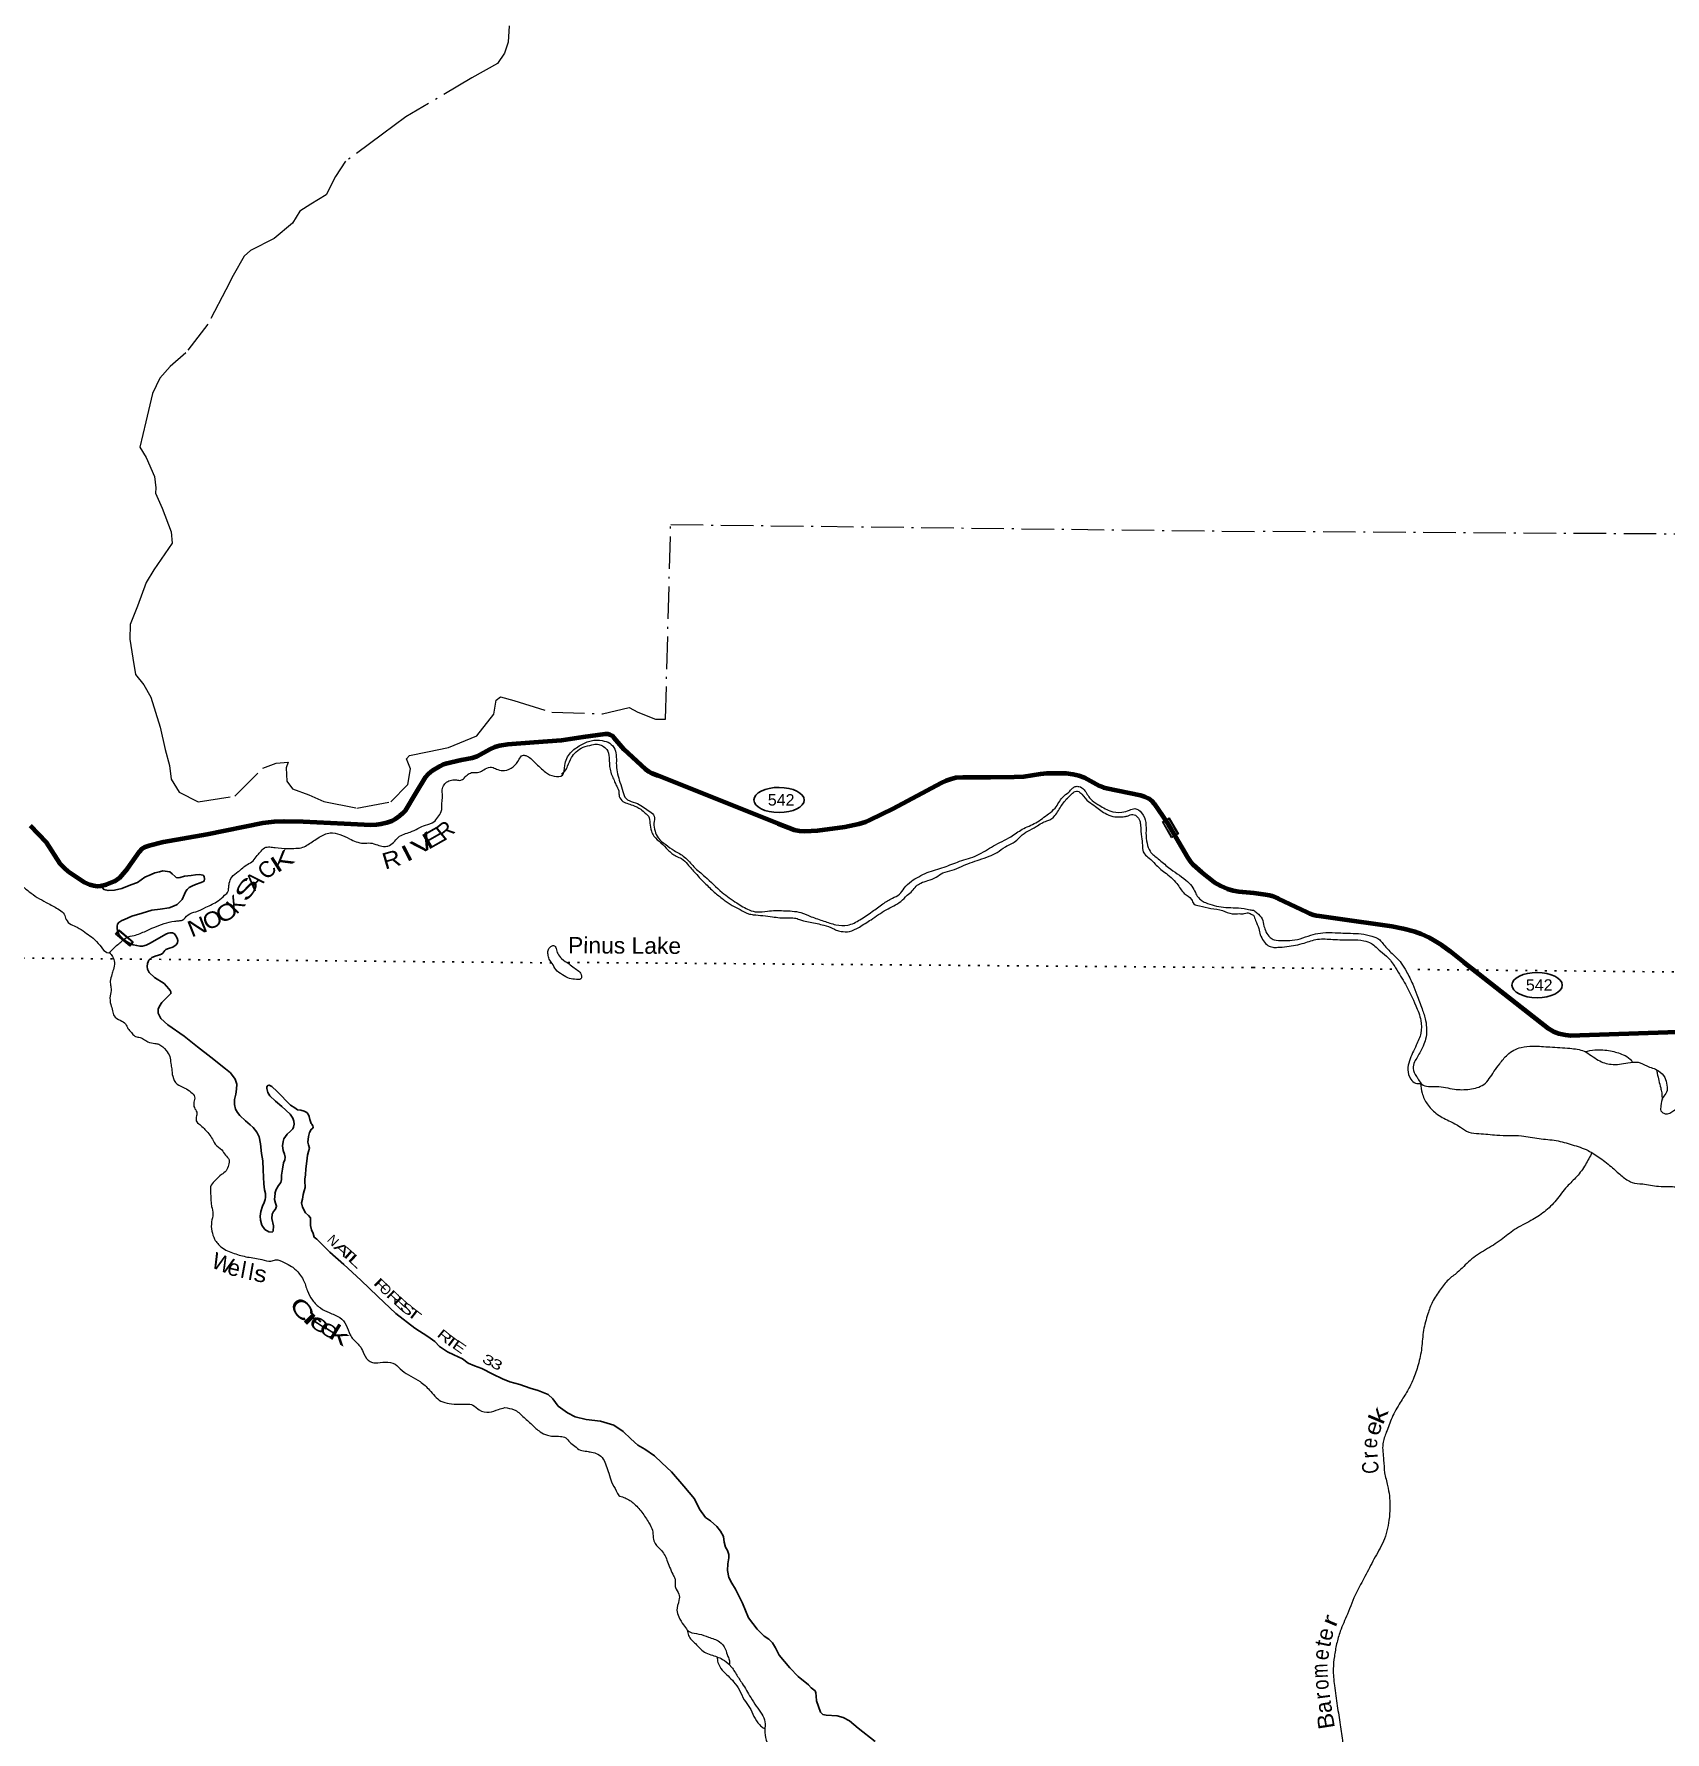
# Model space of a CAD drawing. Header units: feet. Extents: x -244583 to 4, y 367440 to 553773.
# Drawn here: x -197193 to -177145, y 507982 to 528862 of the extents above; entities that cross this region are included whole.
import ezdxf
from ezdxf.enums import TextEntityAlignment as Align

# ---------------------------------------------------------------- set-up
doc = ezdxf.new("R2010")
doc.units = ezdxf.units.FT
doc.header["$LTSCALE"] = 80
doc.linetypes.add('DOT_DASHED', pattern=[7.7, 5, -1.2, 0.3, -1.2])
doc.linetypes.add('DOTTED', pattern=[1.5, 0.3, -1.2])
for name, color, linetype, lineweight in [('17', 7, 'Continuous', 25), ('23', 7, 'Continuous', 70), ('29', 7, 'Continuous', 25), ('31', 7, 'Continuous', 13), ('39', 7, 'Continuous', 13), ('44', 7, 'DOT_DASHED', 13), ('59', 7, 'Continuous', 13), ('6', 7, 'DOTTED', 25)]:
    doc.layers.add(name, color=color, linetype=linetype, lineweight=lineweight)
doc.layers.add('30', color=7, linetype='Continuous')
doc.layers.add('41', color=7, linetype='Continuous')

msp = doc.modelspace()

# ---------------------------------------------------------------- linework, layer by layer
at = {"layer": '17'}
for centre in [(-188034.95, 519442.82), (-178717.48, 517166.35)]:
    msp.add_ellipse(centre, major_axis=(309.24, -1), ratio=0.500121, dxfattribs=at)
at = {"layer": '23'}
for points in [[(-197238.87, 519130.4), (-197042.82, 518926.03), (-196873.04, 518662.94), (-196822.64, 518606.63), (-196772.52, 518565.12), (-196674.96, 518497.04), (-196577.19, 518433.67), (-196509.78, 518404.27), (-196460.71, 518389.85), (-196411.25, 518383.51), (-196371.5, 518386.97), (-196301.02, 518404.1), (-196238.4, 518428.48), (-196196.92, 518445.78), (-196143.35, 518487.18), (-196042.27, 518598.57), (-195896.72, 518809.18), (-195865.04, 518843.58), (-195826.14, 518866.94), (-195777.45, 518882.12), (-195599.57, 518928.77), (-195063.9, 519024.19), (-194380.67, 519160.16), (-194238.48, 519177.4), (-194119.21, 519182.59), (-193882.4, 519179.13), (-193715.64, 519168.59), (-193378.08, 519152.56), (-193052.64, 519136.53), (-192984.43, 519140.22), (-192923.93, 519150.6), (-192854.79, 519167.89), (-192796.02, 519186.92), (-192747.62, 519212.86), (-192692.3, 519250.91), (-192661.19, 519276.86), (-192626.12, 519312.86), (-192498.76, 519527.51), (-192379.48, 519723.94), (-192344.87, 519766.33), (-192292.56, 519804.96), (-192205.73, 519860.6), (-192160.79, 519883.08), (-192130.84, 519892.09), (-191936.79, 519934.7), (-191807.42, 519961.08), (-191745.94, 519979.94), (-191591.13, 520068.48), (-191529.87, 520095.83), (-191471.1, 520113.12), (-191366.75, 520127.3), (-191045.35, 520151.76), (-190707.79, 520180.27), (-190440.96, 520220.89), (-190172.12, 520255.43), (-190140.99, 520255.82), (-190113.33, 520248.9), (-190083.95, 520229.88), (-190064.99, 520212.98), (-189943.72, 520069.3), (-189678.94, 519824.48), (-189635.4, 519791.43), (-189596.5, 519771.53), (-189523.3, 519743.58), (-188048.36, 519155.57)], [(-188048.36, 519155.57), (-187849.67, 519076.36), (-187782.42, 519061.54), (-187718.46, 519058.09), (-187560.62, 519066.38), (-187227.09, 519111.08), (-187052.97, 519149.75), (-186971.73, 519175.7), (-186919.84, 519200.31), (-186630.77, 519336.09), (-186042.53, 519654.21), (-185980.42, 519683.34), (-185919.92, 519704.1), (-185861.15, 519719.66), (-185773.69, 519725.2), (-185434.1, 519725.37), (-185145.05, 519725.51)], [(-185145.05, 519725.51), (-185027.13, 519732.64), (-184819.6, 519764.14), (-184743.65, 519772.42), (-184504.25, 519771.57), (-184425.6, 519762.04), (-184352.14, 519745.62), (-184279.91, 519719.87), (-184168.74, 519659.19), (-184094.58, 519615.9), (-184046.18, 519596.88), (-184009.05, 519588.42), (-183590.64, 519501.58), (-183544.05, 519487.05), (-183491.32, 519461.97), (-183447.25, 519429.97), (-183424.9, 519400.44), (-183265.23, 519165.69), (-183014.61, 518740.69), (-182980.55, 518689.72), (-182944.25, 518646.48), (-182842.81, 518554.53), (-182687.18, 518433.14), (-182605.46, 518385.31), (-182523.45, 518350.22), (-182451.62, 518328.23), (-182381.96, 518315.87), (-182200.18, 518299.96)], [(-182200.18, 518299.96), (-182053.78, 518280.75), (-182007.07, 518272.86), (-181976.13, 518263.75), (-181900.61, 518231.72), (-181545.13, 518063.09), (-181509.64, 518048.27), (-181465.96, 518032.49), (-181431.99, 518023.99), (-181398.17, 518018.65), (-181194.4, 517989.67), (-180504.4, 517891.55), (-180363.13, 517862.53), (-180219.97, 517823.68), (-180142.32, 517796.97), (-180042.83, 517753.27), (-179995.25, 517724.96), (-179892.39, 517661.01), (-179786.95, 517584.58), (-179616.22, 517449.85)], [(-179616.22, 517449.85), (-178579.12, 516631.49), (-178517.78, 516596.34), (-178448.53, 516573.1), (-178367.34, 516555.06), (-178301.29, 516548.9), (-178192.63, 516550.21), (-176390.07, 516612.93)]]:
    msp.add_lwpolyline(points, dxfattribs=at)
at = {"layer": '29'}
for points in [[(-196368, 518387.82), (-196334.57, 518343.14), (-196282.46, 518329.37), (-196203.53, 518332.98), (-196111.85, 518356.43), (-196001.43, 518397.53), (-195921.68, 518427.43), (-195830.68, 518493.42), (-195752.81, 518527.44), (-195708.9, 518545), (-195650.72, 518560.69), (-195606.88, 518571.16), (-195523.47, 518558.74), (-195493.89, 518535.55), (-195455.63, 518501.56), (-195443.9, 518489.05), (-195421.14, 518484.83), (-195396.3, 518489.98), (-195342.66, 518505.76), (-195260.08, 518516.1), (-195209.25, 518524.07), (-195160.71, 518527.17), (-195114.47, 518519.65), (-195098.89, 518500.95), (-195097.7, 518474.59), (-195102.63, 518446.4), (-195137.59, 518427.24), (-195209.08, 518403.16), (-195252.18, 518382.23), (-195287.07, 518365.1), (-195310.05, 518341.52), (-195324.82, 518321.74), (-195344.2, 518283.88), (-195372.48, 518219.97), (-195399.69, 518190.45), (-195433.01, 518159.1), (-195476.17, 518136.15), (-195529.3, 518117.56), (-195640.97, 518100.81), (-195742.36, 518089.8), (-195864.83, 518051.11), (-195989.26, 518014.5), (-196079.43, 517974.8), (-196112.24, 517959.63), (-196151.62, 517937.06), (-196165.85, 517915.72), (-196171, 517890.6), (-196169.94, 517860.2), (-196164.71, 517833.72), (-196148.07, 517792.43), (-196112.75, 517751.11), (-196086.42, 517727.23), (-196053.59, 517704.72), (-196017.66, 517683.37), (-195972.03, 517663.71), (-195929.95, 517652.27), (-195889.7, 517646.97), (-195858.37, 517645.41), (-195812.6, 517656.71), (-195773.48, 517679.78), (-195705.71, 517714.11), (-195571.87, 517792.94), (-195545.24, 517804.25), (-195520.56, 517809.91), (-195488.52, 517808.55), (-195464.68, 517795.66), (-195447.21, 517772.85), (-195431.95, 517744.03), (-195424.77, 517715.46), (-195427.74, 517685.18), (-195446.68, 517661.48), (-195487.95, 517634.42), (-195539.06, 517615.77), (-195572.55, 517603.22), (-195583.1, 517592.68), (-195595.75, 517574.75), (-195607.47, 517561.22), (-195626.34, 517546.27), (-195648.61, 517538.21)], [(-195646.59, 517538.15), (-195691.39, 517527.4), (-195745.52, 517506.19), (-195780.05, 517471.45), (-195798.25, 517431.31), (-195800.64, 517395.16), (-195795.67, 517360.59), (-195776.76, 517319.51), (-195709.96, 517258.71), (-195591, 517186.16), (-195534.43, 517121.63), (-195516.96, 517098.81), (-195511.42, 517082.44), (-195510.04, 517062.16), (-195537.11, 517036.68), (-195622.62, 516952.29), (-195650.34, 516906.59), (-195665.62, 516870.63), (-195665.13, 516822.02), (-195653.84, 516795.35), (-195632.85, 516756.23), (-195546.38, 516678.62), (-195348.7, 516538.82), (-195181.12, 516406.04), (-195019.4, 516279.52), (-194840.02, 516136.25), (-194777.61, 516085.99), (-194718.74, 516008.96), (-194698.38, 515949.61), (-194702.38, 515886.98), (-194712.36, 515826.55), (-194728.6, 515760.25), (-194728.5, 515699.5), (-194716.21, 515640.41), (-194691.18, 515601.16), (-194662.04, 515563.81), (-194593.43, 515496.88), (-194536.35, 515448.53), (-194497.69, 515416.3), (-194454.3, 515358.91), (-194425.86, 515299.31), (-194410.31, 515215.82), (-194395.96, 515093.89), (-194378.52, 515006.29), (-194373.95, 514894.8), (-194370.76, 514803.59), (-194369.21, 514724.59), (-194357.44, 514649.31), (-194346.79, 514602.41), (-194346.24, 514555.83), (-194349.09, 514529.6), (-194364.43, 514491.61), (-194383.94, 514449.7), (-194406.24, 514383.59), (-194412.12, 514325.06), (-194409.68, 514274.37), (-194393.36, 514215.14), (-194356.6, 514163.38), (-194307.02, 514133.49), (-194266.7, 514130.21), (-194252.19, 514141.9), (-194250.21, 514204.6), (-194267.47, 514298.27), (-194263.79, 514350.8), (-194248.64, 514382.72), (-194225.54, 514410.34), (-194210.26, 514446.3), (-194223.11, 514487.2), (-194237.86, 514532.2), (-194229.57, 514602.8)], [(-194231.59, 514602.86), (-194213.85, 514652.92), (-194186.07, 514700.65), (-194160.57, 514740.34), (-194149.33, 514776.43), (-194149.69, 514829.08), (-194139.32, 514901.64), (-194126.73, 514980.21), (-194111.39, 515018.2), (-194106.33, 515050.43), (-194113.26, 515087.09), (-194128.01, 515132.09), (-194138.34, 515189.11), (-194128.6, 515241.44), (-194121.4, 515277.66), (-194081.19, 515335.12), (-194039.66, 515370.26), (-194012.46, 515399.78), (-194001.73, 515419.69), (-193994.53, 515455.91), (-193997.42, 515492.44), (-194012.42, 515529.35), (-194045.21, 515578.97), (-194147.26, 515675.28), (-194226.1, 515738.48), (-194294.78, 515803.39), (-194317.73, 515844.6), (-194332.35, 515893.64), (-194331.71, 515913.87), (-194319.03, 515931.69), (-194302.68, 515937.26), (-194270.89, 515920.07), (-194204.16, 515857.25), (-194041.64, 515692.23), (-193986.19, 515656.08), (-193954.53, 515634.85), (-193912.32, 515627.46), (-193872.27, 515616.08), (-193838.46, 515598.83), (-193820.86, 515580.06), (-193809.7, 515549.34), (-193800.76, 515512.62), (-193784.05, 515465.53), (-193776.3, 515455.17), (-193766.78, 515436.65), (-193759.21, 515420.22), (-193765.71, 515406.25), (-193784.33, 515392.66), (-193807.81, 515352.9), (-193819.37, 515306.7), (-193825.71, 515234.01), (-193816.63, 515201.33), (-193807.82, 515160.56), (-193817.1, 515122.39), (-193832.7, 515076.31), (-193839.1, 515001.6), (-193850.11, 514908.81), (-193854.55, 514832.02), (-193862.27, 514779.62), (-193863.92, 514727.03), (-193860.4, 514710.72), (-193857.44, 514676.21), (-193870.83, 514636.14), (-193884.35, 514592.02), (-193892.19, 514535.58), (-193905.77, 514489.44), (-193893.36, 514434.39), (-193855.09, 514366.38), (-193817.75, 514332.82), (-193794.42, 514303.75), (-193791.91, 514255.08), (-193793.25, 514212.6), (-193780.9, 514155.53), (-193762.05, 514112.43), (-193747.37, 514065.4), (-193717.72, 514044.23)], [(-193717.72, 514044.23), (-193555.13, 513881.24), (-193386.04, 513732.21), (-193175.95, 513537.37), (-192966.06, 513336.45), (-192744.3, 513127.07), (-192513.45, 512949.8), (-192350.97, 512847.55), (-192266.01, 512786.18), (-192207.42, 512721.59), (-192108.45, 512655.74), (-192030.8, 512618.89), (-191927.22, 512571.12), (-191856.2, 512516.26), (-191778.36, 512485.49), (-191686.38, 512454.27), (-191551.27, 512381.22), (-191435.83, 512324.98), (-191344.05, 512287.69), (-191221.73, 512257.55), (-191091.91, 512208.96), (-190995.77, 512181.66), (-190872.06, 512131.24), (-190815.11, 512078.84), (-190751.23, 511989.79), (-190634.61, 511907.19), (-190541.12, 511859.73), (-190406.75, 511827.19), (-190229.67, 511803.44), (-190067.48, 511755.86), (-189952.68, 511679.39), (-189856.5, 511589.33), (-189770.15, 511507.68), (-189682.66, 511462.43), (-189564.02, 511379.77), (-189475.79, 511294), (-189358.1, 511181), (-189205.98, 511006.19), (-189074.76, 510848.78), (-189010.88, 510720.7), (-188939.24, 510621.29), (-188877.87, 510580.9), (-188801.37, 510507.66), (-188752.62, 510451.47), (-188718.32, 510385.61), (-188708.37, 510316.47), (-188694.07, 510257.31), (-188667.15, 510213.95), (-188652.46, 510166.93), (-188653.8, 510124.45), (-188666.26, 510049.93), (-188669.28, 509967.19), (-188651.36, 509881.42), (-188617.19, 509811.52), (-188571.03, 509737.2), (-188485.48, 509566.48), (-188412.36, 509386.04), (-188303.57, 509246.99), (-188217.42, 509159.27), (-188161.98, 509123.12), (-188116.88, 509079.2), (-188078.42, 509017.26), (-188034.73, 508928.84)], [(-188034.73, 508928.84), (-187902.23, 508772.86), (-187800.5, 508666.43), (-187674.48, 508561.27), (-187638.59, 508525.77), (-187591.92, 508487.83), (-187583.65, 508462.98), (-187579.83, 508422.66), (-187573.48, 508367.8), (-187549.53, 508294.17), (-187523.48, 508224.93), (-187494.71, 508198.77), (-187455.81, 508190.01), (-187320.74, 508179.72), (-187246.19, 508159.53), (-187169.09, 508118.3), (-187060.73, 508029.88), (-186853.79, 507866.53)]]:
    msp.add_lwpolyline(points, dxfattribs=at)
at = {"layer": '31'}
for p, q in [((-196145.14, 517845.58), (-195971.9, 517698.51)), ((-195971.9, 517698.51), (-196016.02, 517646.54))]:
    msp.add_line(p, q, dxfattribs=at)
msp.add_lwpolyline([(-196016.02, 517646.54), (-196189.26, 517793.61), (-196145.14, 517845.58)], dxfattribs=at)
msp.add_lwpolyline([(-196177.99, 517794.53), (-196144.21, 517834.31), (-195983.16, 517697.58), (-196016.94, 517657.8)], close=True, dxfattribs=at)
at = {"layer": '39'}
for points in [[(-194849.76, 518271.97), (-194806.22, 518319.63), (-194799.12, 518366.05), (-194791.89, 518418.54), (-194761.88, 518494.84), (-194681.49, 518561.96), (-194570.29, 518650.68), (-194498.49, 518695.71), (-194448.53, 518759.43), (-194415.32, 518797.19), (-194357.41, 518854.66), (-194292.43, 518865.41), (-194227.87, 518857.94), (-194072.36, 518846.48), (-193975.22, 518848.44), (-193887.96, 518860.73), (-193822.45, 518895.76), (-193758.78, 518938.94), (-193686.98, 518983.96), (-193552.28, 519037.75), (-193431.32, 519018.94), (-193315.17, 518965.81), (-193144.43, 518911.5), (-193057.39, 518913.67), (-192970.94, 518889.53), (-192898.51, 518871.77), (-192843.79, 518876.66), (-192774.05, 518919.71), (-192713.94, 518985.23), (-192566.88, 519048.88), (-192378.88, 519133.93), (-192276.84, 519174.25), (-192229.08, 519229.92), (-192187.07, 519299.89), (-192178.63, 519407.03), (-192170.9, 519481.78), (-192175.39, 519552.76), (-192159.8, 519617.22), (-192120.35, 519662.94), (-192061.14, 519687.99), (-192000.43, 519688.7), (-191947.91, 519685.55), (-191904.82, 519712.97), (-191855.21, 519760.49), (-191798.11, 519781.54), (-191725.23, 519784.01), (-191663.9, 519813.06), (-191586.3, 519845.81), (-191549.99, 519840.98), (-191491.85, 519817.45), (-191409.18, 519805.54), (-191303, 519849.82), (-191228.1, 519943.38), (-191186.59, 519991.09), (-191148.22, 519988.23), (-191036.78, 519904.83), (-190903.92, 519784.51), (-190797.83, 519733.62), (-190698.4, 519747.67), (-190669.46, 519866.52), (-190597.22, 520022.91), (-190473.75, 520117.45), (-190343.09, 520171.33), (-190209.55, 520172.49), (-190115.19, 520140.08), (-190054.08, 520067.89), (-190034.22, 519869.01), (-189990.27, 519661.51), (-189954.37, 519547.34), (-189913.84, 519459.39), (-189877.94, 519436.34), (-189775.63, 519397.68), (-189695.74, 519351.41), (-189624.02, 519301.26), (-189568.67, 519243.37), (-189572.62, 519156.38), (-189558.55, 519060.9), (-189521.93, 518979.11), (-189426.72, 518894.03), (-189323.15, 518820.92), (-189197.48, 518741.26), (-189080.79, 518621.29), (-188945.9, 518500.93), (-188733.77, 518306), (-188554.58, 518176.58), (-188400.73, 518090.24), (-188304.17, 518065.88), (-188178.5, 518077.34), (-187980.17, 518081.16), (-187766.25, 518058.32), (-187639.94, 518006.99)], [(-190710.22, 519762.1), (-190666.95, 519797.62), (-190633.2, 519859.67), (-190586.39, 519963.96), (-190528.2, 520033.57), (-190441.98, 520090.44), (-190334.1, 520120.51), (-190267.15, 520129.19), (-190206.9, 520109.66), (-190151.27, 520063.91), (-190123.14, 519964.08), (-190112.17, 519820.07), (-190089.48, 519748.71), (-190062.57, 519685.35), (-190039.52, 519630.18), (-190004.78, 519554.5), (-190001.82, 519505.84), (-189968.97, 519436.28), (-189904.99, 519402.5), (-189832.69, 519378.67), (-189734.69, 519327.95), (-189679.07, 519282.2), (-189641.5, 519242.91), (-189621.15, 519157.43), (-189603.13, 519057.81), (-189574.1, 518998.46), (-189486.93, 518915.58), (-189401.83, 518830.72), (-189298.39, 518751.54), (-189232.3, 518721.76), (-189158.97, 518653.35), (-189062.32, 518541.92), (-188933.81, 518407.52), (-188816.89, 518297.67), (-188707.53, 518212.29), (-188609.89, 518145.38), (-188513.92, 518094.71), (-188411.87, 518043.91), (-188351.44, 518032.48), (-188232.33, 518021.8), (-188115.32, 518007.13), (-188026.58, 517995.09), (-187927.51, 517992.95), (-187846.63, 517991.2), (-187782.29, 517973.62), (-187736.14, 517956.42), (-187653.56, 517940.46), (-187566.97, 517922.39), (-187484.43, 517904.41), (-187372.06, 517863.51), (-187332.07, 517842.4), (-187271.72, 517826.92), (-187170.58, 517826.76), (-187048.01, 517880.82), (-186904.41, 517970.87), (-186717.63, 518092.38), (-186539.34, 518195.86), (-186458.78, 518271.07), (-186396.91, 518324.41), (-186349.11, 518382.1), (-186291.59, 518421.36), (-186205.95, 518451.91), (-186101.85, 518494.22), (-186019.8, 518545.09), (-185905.77, 518579.08), (-185793.48, 518625.26), (-185685.29, 518669.5), (-185573.18, 518707.58), (-185450.83, 518751.51), (-185354.77, 518796.01), (-185252.01, 518868.72), (-185129.17, 518934.92), (-185065.05, 518998.33), (-184976.72, 519059.2), (-184874.32, 519115.72), (-184806.61, 519158.8), (-184745.32, 519185.83), (-184694.33, 519204.98), (-184644.77, 519250.48), (-184561.02, 519378.28), (-184465.45, 519491.64), (-184415.94, 519535.12), (-184395.45, 519546.83), (-184365.03, 519550.22), (-184313.27, 519512.65), (-184228.3, 519421.72), (-184144.63, 519363.21), (-184081.01, 519313.24), (-184007.14, 519269.12), (-183906.72, 519236.58), (-183831.86, 519236.99)], [(-187639.94, 518006.99), (-187483.36, 517952.99), (-187338.67, 517909.37), (-187191.12, 517904.16), (-187039.97, 517969.74), (-186892.1, 518069.83), (-186758.47, 518166.17), (-186641.61, 518236.54), (-186555.61, 518283.29), (-186495.27, 518358.93), (-186408.42, 518444.13), (-186318.19, 518498.89), (-186213.91, 518549.28), (-186006.06, 518617.7), (-185816.35, 518688.53), (-185600.28, 518762.84), (-185399.48, 518877.98), (-185186.6, 518990.83), (-185044.97, 519082.95), (-184879.35, 519162.4), (-184721.11, 519274.41), (-184642.7, 519343.59), (-184548.71, 519477.23), (-184474.48, 519540.43), (-184426.9, 519588), (-184394.1, 519607.55), (-184349.57, 519608.61), (-184285.72, 519568.76), (-184207.32, 519455.69), (-184117.76, 519388.96), (-183967.83, 519308.77), (-183820.54, 519291.42), (-183726.9, 519317.75), (-183661.75, 519336.59), (-183577.95, 519284.16), (-183527.94, 519167.65), (-183524.79, 519035.96), (-183511.4, 518910.12), (-183473.12, 518812.1), (-183374.04, 518718.83), (-183246.93, 518612.82), (-183033.95, 518456.34), (-182960.75, 518381.87), (-182917.97, 518303.99), (-182884.81, 518248.6), (-182845.23, 518209.27), (-182795.26, 518181.87), (-182684.82, 518145.06), (-182454.81, 518117.82), (-182319.48, 518108.83), (-182244.98, 518093.04), (-182201.94, 518087.2)], [(-183831.86, 519236.99), (-183777.18, 519239.86), (-183734.4, 519253.11), (-183701.83, 519262.53), (-183669.48, 519261.83), (-183641.53, 519245.03), (-183600.37, 519185.42), (-183591.43, 519132.57), (-183580.46, 518988.56), (-183568.55, 518887.06), (-183558.22, 518805.83), (-183542.63, 518779.17), (-183485.07, 518729.33), (-183411.87, 518654.85), (-183294.78, 518553.1), (-183144.12, 518414.17), (-183053.71, 518294.77), (-182966.36, 518219.99), (-182935.22, 518164.64), (-182868.99, 518140.94), (-182726.07, 518109.5), (-182583, 518084.14), (-182466.58, 518043.15), (-182379.55, 518045.32), (-182316.83, 518045.99), (-182282.23, 518055.37), (-182229.97, 518040.07), (-182202.45, 518025.08)], [(-204011.39, 517637.45), (-203956.89, 517632.22), (-203904.72, 517612.87), (-203870.89, 517587.84), (-203850.71, 517494.26), (-203850.58, 517409.2), (-203853.86, 517352.58), (-203853.4, 517281.69), (-203838.4, 517228.72), (-203819.21, 517181.73), (-203787.58, 517148.65), (-203731.73, 517113.02), (-203659.07, 517105.37), (-203588.21, 517107.89), (-203526.93, 517134.92), (-203481.28, 517186.58), (-203457.91, 517236.7), (-203412.22, 517290.39), (-203345.9, 517361.86), (-203267.45, 517433.07), (-203189.85, 517465.82), (-203086.2, 517487.88), (-202964.16, 517517.65), (-202870.48, 517546), (-202806.14, 517528.41), (-202712.77, 517451.47), (-202654.81, 517419.84), (-202572.18, 517405.91), (-202458.95, 517403.47), (-202286.32, 517434.16), (-202143.84, 517473.61), (-201990.76, 517535.11), (-201835.93, 517584.42), (-201738.33, 517606.61), (-201598.69, 517609.67), (-201360.01, 517608.57), (-201262.69, 517618.62), (-201177.85, 517612.74), (-201039.24, 517569.25), (-200926.24, 517556.68), (-200810.54, 517574.43), (-200683.2, 517660.78), (-200580.67, 517723.37), (-200427.36, 517794.99), (-200290.73, 517844.69), (-200107.94, 517877.19), (-199848.37, 517906.01), (-199680.73, 517894.29), (-199521.81, 517854.41), (-199397.84, 517788.96), (-199277.38, 517747.89), (-199164.42, 517733.3), (-199024.72, 517738.39), (-198881.66, 517804.15), (-198735.01, 517940.71), (-198645.1, 518072.41), (-198545.72, 518266.69), (-198440.85, 518343.4), (-198353.05, 518379.98), (-198052.86, 518416.03), (-197854.44, 518423.9), (-197739.46, 518409.26), (-197608.13, 518402.38), (-197498.58, 518416.21), (-197429.7, 518420.8), (-197339.52, 518382.41), (-197228.13, 518296.98), (-197016.55, 518168.89), (-196880.67, 518093.05), (-196821.23, 518037.1), (-196798.36, 517973.83), (-196735, 517911.71), (-196662.93, 517877.76), (-196567.18, 517816.96), (-196402.32, 517679.76), (-196265.23, 517567.45), (-196227.98, 517605.12), (-196124.82, 517696.04), (-196054.82, 517751.23), (-195963.2, 517777.6), (-195818.39, 517831.18), (-195718.28, 517875.59), (-195593.82, 517923.53), (-195463.7, 517953.12), (-195408.97, 517958.01), (-195370.38, 517965.28), (-195298.13, 518030.55), (-195202.2, 518068.97), (-195079.63, 518123.03), (-194930.18, 518202.83), (-194849.76, 518271.97)], [(-182201.94, 518087.2), (-182161.58, 518054.47), (-182098.67, 517980.03), (-182074.53, 517892.35), (-182049.94, 517822.89), (-181999.11, 517750.77), (-181949.2, 517723.23), (-181844.19, 517714.61), (-181726.76, 517717.85), (-181596.53, 517747.1), (-181467.98, 517790.57), (-181352.17, 517810.05), (-181198.38, 517810.37), (-181010.36, 517803.79), (-180879.01, 517796.56), (-180750.19, 517769.14), (-180652.2, 517722.21), (-180612.85, 517676.69), (-180514.34, 517568.98), (-180388.06, 517438.32), (-180323.88, 517333.47), (-180246.78, 517177.67), (-180197.35, 517048.87), (-180130.87, 516873.08), (-180087.8, 516732.28), (-180076.5, 516616.55), (-180087.38, 516503.39), (-180119.86, 516417.09), (-180187.87, 516285.05), (-180223.85, 516221.11), (-180241.97, 516142.56), (-180199.88, 516044.32), (-180174.59, 516003.2), (-180135.49, 515947.56), (-179956.06, 515920.94), (-179734.32, 515887.21), (-179546.15, 515886.71), (-179372.71, 515945.3), (-179247.43, 516102.27), (-179176.23, 516199.79), (-179082.43, 516310.95), (-178914.31, 516400.05), (-178768.21, 516416.76), (-178560.07, 516405.65), (-178313.61, 516389.55), (-178138.47, 516352.9), (-177965.14, 516243.38), (-177806.53, 516192.96), (-177601.73, 516210.28), (-177476.11, 516217.36), (-177369.98, 516172.26), (-177297.78, 516146.2), (-177225.77, 516112.05), (-177148.91, 516029.17), (-177120.87, 515935.32), (-177127.01, 515850.41), (-177169.05, 515786.61), (-177195.92, 515681.94), (-177195.39, 515621.16), (-177141.64, 515585.43), (-177035.49, 515623.37), (-176825.9, 515835.01), (-176653.11, 516031.35), (-176459.57, 516166.41), (-176262.29, 516289.24), (-176024.62, 516409.06), (-175910.75, 516513.65), (-175817.02, 516703.8), (-175728.99, 516827.24), (-175606.06, 516889.08), (-175480.33, 516900.21), (-175342.95, 516809.79), (-175229.48, 516734.13), (-175117.86, 516747.63), (-174978.95, 516800.98), (-174916.78, 516860.24), (-174886.17, 516952.67), (-174871.12, 517152.82), (-174871.09, 517235.86), (-174849.27, 517300.15), (-174779.27, 517349.09), (-174691.36, 517385.44), (-174523.41, 517385.43), (-174429.47, 517338.59), (-174362.56, 517262.03), (-174287.06, 517205.51), (-174163.86, 517196.45), (-174061.47, 517163.59), (-173965.95, 517098.49), (-173832.84, 517081.09), (-173672.66, 517176.46)], [(-182202.45, 518025.08), (-182178.04, 517961.7), (-182138.02, 517861.48), (-182119.64, 517786.1), (-182079.02, 517710.17), (-182025.82, 517652.17), (-181967.63, 517632.53), (-181904.94, 517631.02), (-181793.41, 517640.47), (-181579.88, 517683.91), (-181414.83, 517730.55), (-181228.74, 517728.06), (-180996.13, 517724.46), (-180848.71, 517712.79), (-180754.46, 517678.1), (-180643.46, 517584.26), (-180546.37, 517500.9), (-180456.35, 517377.19), (-180335.81, 517177.8), (-180208.79, 516913.45), (-180146.5, 516731.67), (-180146.3, 516575.71), (-180202.57, 516427.19), (-180286.24, 516234.78), (-180307.13, 516125.91), (-180269.48, 516011.57), (-180212.09, 515959.55), (-180150.57, 515956.98)], [(-190815.53, 517654.59), (-190805.52, 517654.12), (-190773.98, 517616.99), (-190755.15, 517553.81), (-190707.97, 517492.04), (-190616.35, 517427.29), (-190554.71, 517379.39), (-190496.97, 517337.64), (-190461.87, 517278.16), (-190472.79, 517241.95), (-190525.5, 517237.01), (-190610.19, 517248.96), (-190698.22, 517293.39), (-190777.7, 517357.88), (-190824.57, 517433.81), (-190859.8, 517487.22), (-190874.71, 517544.24), (-190873.68, 517590.8), (-190846.41, 517634.76), (-190815.52, 517654.6)], [(-196263.74, 517566.66), (-196227.89, 517518.04), (-196203.22, 517444.61), (-196217.29, 517357.84), (-196234.81, 517297.47), (-196254.8, 517216.9), (-196253.54, 517182.45), (-196244.78, 517121.51), (-196256.86, 517032.67), (-196249.09, 516927.2), (-196226.49, 516851.79), (-196207.66, 516788.61), (-196134.01, 516734.37), (-196066.26, 516688.36), (-196037.14, 516633.06), (-195995.71, 516585.59), (-195954.24, 516540.14), (-195904, 516524.88), (-195845.82, 516503.38), (-195791.94, 516469.81), (-195705.4, 516449.72), (-195657.1, 516438.55), (-195567.78, 516361.7), (-195524.86, 516289.9), (-195510.57, 516204.54), (-195499.92, 516137.49), (-195487.79, 516046.1), (-195433.29, 515949.75), (-195337.27, 515901.1), (-195263.53, 515850.91), (-195218.29, 515793.24), (-195227.85, 515726.62), (-195221.25, 515659.65), (-195192.13, 515604.35), (-195195.19, 515557.84), (-195198.51, 515499.19), (-195155.06, 515451.67), (-195056.12, 515352.34), (-195008.94, 515290.57), (-194964.18, 515210.63), (-194884.83, 515140.07), (-194837.7, 515076.28), (-194794.47, 515018.64), (-194799.95, 514953.96), (-194831.9, 514881.75), (-194887.52, 514836.38), (-194959.82, 514769.09), (-195013.78, 514707.48), (-195022.09, 514606.41), (-195009.46, 514446.16), (-194993.33, 514352.66), (-195009.68, 514253.79), (-195006.13, 514140.32), (-194971.89, 514042.38), (-194887.1, 513943.35), (-194733.03, 513867.12), (-194568.13, 513823.06), (-194390.83, 513790.89), (-194279.98, 513772.3), (-194222.96, 513789.29), (-194116.52, 513754.59), (-194026.56, 513706.08), (-193927.49, 513612.81), (-193882.51, 513542.99), (-193830.92, 513406.2), (-193770.71, 513293.53), (-193671.73, 513196.22), (-193565.78, 513139.26), (-193433.63, 513077.68), (-193354.73, 512986.88), (-193306.83, 512866.37), (-193222.13, 512763.29), (-193176.7, 512713.71), (-193138.06, 512631.88), (-193059.25, 512537.03), (-192998.9, 512521.55), (-192875.3, 512531.03), (-192754.47, 512506.15), (-192669.24, 512427.36), (-192559.51, 512358.17), (-192447.68, 512292.98), (-192330.67, 512187.18), (-192190.03, 512052.52), (-192089.56, 512022), (-191968.38, 512013.31), (-191875.28, 512015.35), (-191796.7, 512001.5), (-191719.1, 511943.13), (-191596.3, 511916.18), (-191484.33, 511948.19), (-191404.94, 511970.77)], [(-178130.9, 516350.13), (-178006.53, 516369.96), (-177814.62, 516357.21), (-177659.95, 516310.93), (-177574.3, 516256.2), (-177543.45, 516215.88)], [(-180150.57, 515956.98), (-180130.1, 515838.06), (-180068.64, 515704.92), (-179960.16, 515590.89), (-179800.58, 515497.91), (-179660.82, 515421.61), (-179557.21, 515356.31), (-179432.13, 515341.13), (-179212.06, 515321.62), (-178908.78, 515312.25), (-178693.1, 515278.67), (-178481.21, 515255.31), (-178286.2, 515204.01), (-178091.7, 515132.46), (-177942.23, 515039.72), (-177789.41, 514918.54), (-177672.55, 514816.47), (-177550.99, 514740.61), (-177419.94, 514721.23), (-177226.41, 514692.24), (-177096.98, 514689.1), (-176924.9, 514693.04), (-176555.32, 514827.89), (-176382.19, 514874.34), (-176207.18, 514914.66), (-176072.66, 514953.94), (-175890.73, 515028.52), (-175669.06, 515073.79), (-175424.99, 515124.59), (-175201.5, 515161.71), (-175056.12, 515231.11), (-174978.25, 515352.78), (-174825.39, 515561.74), (-174682.03, 515631.19), (-174492.77, 515675.22), (-174259.76, 515687.8), (-173993.85, 515721.87), (-173848.22, 515801.39), (-173765.99, 515854.08), (-173661.3, 515914.34), (-173486.42, 516031.63), (-173374.15, 516071.44), (-173271.01, 516068.95), (-173168.63, 516036.08), (-173065.07, 515968.76), (-173009.7, 515916.79), (-172966.65, 515857.01), (-172923.66, 515795.2), (-172860.28, 515657.96), (-172838.76, 515546.04), (-172812.22, 515391.47), (-172827.22, 515193.34), (-172826.2, 514988.74), (-172826.7, 514804.44), (-172826.7, 514640.38), (-172844.61, 514488.91), (-172866.45, 514341.58), (-172904.38, 514198.69), (-172930.32, 514049.44), (-172924.25, 513885.23), (-172959.18, 513699.74), (-173026.29, 513440.08), (-173080.02, 513230.74), (-173144.3, 513003.42), (-173191.17, 512826.32), (-173288.33, 512660.56), (-173394.64, 512452.49), (-173479.82, 512280.36), (-173553.18, 512095.8), (-173601.26, 511951.13), (-173680.9, 511839.63), (-173796.14, 511761.41), (-173975.18, 511640.17), (-174114.61, 511483.53), (-174167.66, 511383.55), (-174172.16, 511365.43), (-174242.84, 511207.13), (-174312.62, 511085.27), (-174356.63, 511023.54), (-174396.65, 510959.7), (-174432.83, 510887.66), (-174499.44, 510812.31), (-174540.01, 510726.19), (-174608.96, 510555.7), (-174656.93, 510334.07), (-174681.99, 510138.21), (-174687.41, 510000.61), (-174736.2, 509827.6), (-174792.82, 509664.91), (-174805.35, 509484.95), (-174785.01, 509407.49)], [(-177249.98, 516124.81), (-177240.73, 516080.01), (-177220.63, 515992.43), (-177198.56, 515902.77), (-177185.86, 515843.73), (-177181.39, 515778.81), (-177178, 515759.36)], [(-178043.08, 515106.84), (-178124.35, 514957.03), (-178229.06, 514813.74), (-178349.5, 514689.05), (-178483.11, 514522.15), (-178628.27, 514379.84), (-178792.84, 514270.4), (-178993.87, 514159.81), (-179160.86, 514034.23), (-179352.08, 513911.26), (-179541.42, 513782.17), (-179698.91, 513632.05), (-179808.33, 513543.55), (-179908.49, 513420.4), (-180003.24, 513270.79), (-180059.47, 513124.29), (-180112.99, 512923.04), (-180136.59, 512704.87), (-180180.15, 512497.3), (-180241.22, 512318.52), (-180311.5, 512176.41), (-180399.98, 512034.75), (-180499.67, 511848.8), (-180570.9, 511668.23), (-180612.82, 511527.47), (-180603.61, 511326.73), (-180591.27, 511170.47), (-180554.73, 511011.6), (-180526.49, 510761.79), (-180538.92, 510585.88), (-180605.98, 510328.25), (-180722.7, 510108.27), (-180833.15, 509896.25), (-180939.21, 509698.3), (-181048.98, 509431.58), (-181137.14, 509221.04), (-181181.43, 509066.16), (-181209.54, 508910.88), (-181223.4, 508759.31), (-181208.22, 508554.37), (-181173.92, 508304.41), (-181137.15, 508072.62), (-181108.16, 507853.17), (-181085.32, 507548.8), (-181047.07, 507294.7), (-181024.11, 507077.42), (-181017.72, 506844.34)], [(-191404.94, 511970.77), (-191292.2, 511946.07), (-191182.79, 511862.7), (-191073.74, 511763.15), (-190970.53, 511673.85), (-190882.46, 511631.45), (-190813.94, 511619.84), (-190720.93, 511617.84), (-190656.63, 511598.22), (-190607.21, 511546.53), (-190545.61, 511496.6), (-190475.87, 511448.52), (-190397.28, 511434.68), (-190340.89, 511423.33), (-190262.53, 511399.37), (-190197.11, 511339.23), (-190160.49, 511257.44), (-190126.16, 511163.55), (-190094.12, 511057.56), (-190035.89, 510946.95), (-190002.73, 510891.56), (-189944.59, 510868.03), (-189826.77, 510798.67), (-189722.08, 510685.03), (-189633.97, 510553.53), (-189591.46, 510463.51), (-189581.35, 510372.17), (-189558.65, 510300.81), (-189477.64, 510214.01), (-189405.84, 510076.78), (-189330.84, 509901.02), (-189313.54, 509860.14), (-189312.69, 509807.48), (-189307.66, 509760.79), (-189264.97, 509678.87), (-189264.65, 509601.92), (-189289.63, 509478.93), (-189265.14, 509397.4), (-189208.66, 509298.98), (-189163.59, 509233.21), (-189146.79, 509170.07), (-189062.04, 509069.02), (-188953.08, 508965.42), (-188872.88, 508933.31), (-188730.53, 508875.57), (-188641.03, 508806.81), (-188562.57, 508695.77), (-188488.26, 508580.76), (-188382.89, 508406.36), (-188314.45, 508299.59), (-188247.82, 508202.98), (-188209.44, 508109), (-188209.71, 508005.73), (-188192.19, 507883.85), (-188150.26, 507767.52), (-188102.27, 507651.06), (-187994.7, 507484.72), (-187941.86, 507404.6), (-187860.13, 507350.19), (-187735.98, 507292.83), (-187665.93, 507258.92), (-187552.43, 507177.5), (-187467.24, 507096.68), (-187398.04, 507024.32), (-187353.38, 506940.33), (-187334.73, 506869.05), (-187323, 506759.45), (-187266.61, 506656.98), (-187158.19, 506529.09), (-187076.63, 506375.46), (-187026.36, 506362.22), (-186986.55, 506325.38)], [(-189169.14, 509241.69), (-189131.65, 509214.3), (-189018.96, 509187.56), (-188902.49, 509148.6), (-188768.19, 509093.05), (-188695.31, 509004.4), (-188663, 508910.56), (-188643.95, 508857.5), (-188647.52, 508814.09)], [(-188796.85, 508902.67), (-188786.02, 508836.26), (-188733.45, 508744), (-188660.21, 508671.55), (-188592.99, 508601.25), (-188522.45, 508498.48), (-188462.37, 508379.73), (-188397.71, 508285.19), (-188345.54, 508174.71), (-188273.02, 508069.87), (-188229.35, 508032.48), (-188210.43, 508023.75)]]:
    msp.add_spline(points, degree=3, dxfattribs=at)
at = {"layer": '44'}
for points in [[(-191351.51, 528963.04), (-191364.25, 528760.64), (-191409.11, 528625.11), (-191496.35, 528499.79), (-191812, 528322.31), (-192621.45, 527842.2), (-192906.91, 527628.22), (-193362.41, 527297.18), (-193486.2, 527111.21), (-193600.01, 526882.71), (-193788.22, 526767.71), (-193925.84, 526682.98), (-194015.17, 526535.39), (-194241.98, 526345.58), (-194533.29, 526200.43), (-194610.28, 526127.72), (-194744.31, 525893.19), (-194833.73, 525715.24), (-195057.22, 525292.64), (-195326.95, 524940.98), (-195519.36, 524771.34), (-195645.04, 524627.88), (-195734.49, 524441.84), (-195816.35, 524093.84), (-195890.03, 523780.24), (-195813.66, 523654.59), (-195709.33, 523421.59), (-195695.62, 523281.9), (-195699.87, 523215.11), (-195617.61, 523032.76), (-195505.39, 522741.05), (-195495.72, 522599.34), (-195718.92, 522271.88), (-195814.33, 522118.23), (-195922.28, 521826.97), (-196011.84, 521602.47), (-196016.44, 521420.3), (-195976.76, 521185.41), (-195945.06, 520984.95), (-195840.41, 520857.21), (-195758.06, 520705.23), (-195642.03, 520336.59), (-195578.23, 520063.2), (-195526.31, 519868.77), (-195504.61, 519698.69), (-195406.12, 519540.61), (-195176.22, 519420.71), (-194725.56, 519490.64), (-194381.12, 519834.05), (-194217.31, 519896.46), (-194067.81, 519906.28), (-194092.26, 519837.51), (-194086.7, 519673.54), (-194014.27, 519578.25), (-193814.53, 519504.98), (-193630.96, 519423.63), (-193223.18, 519343.86), (-192806.84, 519419.93), (-192596.11, 519634.06), (-192565.22, 519826.3), (-192615.34, 519949.88), (-192576.84, 519990.28), (-192354.51, 520034.36), (-192097.81, 520088.49), (-191747.92, 520233.52), (-191541.08, 520498.27), (-191510.25, 520670.26), (-191457.6, 520712.66), (-191294.13, 520667.79), (-190827.97, 520521.1), (-190205.89, 520503.64), (-189876.4, 520581.91), (-189771.54, 520523), (-189553.65, 520437.54), (-189430.44, 520437.29), (-189366.54, 522829.75), (-182163.5, 522744.33)], [(-174788.92, 522698.5), (-182163.5, 522744.33)]]:
    msp.add_lwpolyline(points, dxfattribs=at)
at = {"layer": '59'}
for points in [[(-183241.16, 519221.65), (-183126.81, 519025.26), (-183209.29, 518977.24), (-183323.64, 519173.62)], [(-183312.69, 519170.73), (-183244.04, 519210.7), (-183137.75, 519028.14), (-183206.4, 518988.18)]]:
    msp.add_lwpolyline(points, close=True, dxfattribs=at)
at = {"layer": '6'}
for p, q in [((-190828.76, 517440.16), (-199599.98, 517519.18)), ((-182207.76, 517381.27), (-190642.32, 517446.08)), ((-182207.76, 517381.27), (-180446.31, 517361.37)), ((-180181.62, 517358.38), (-174927.99, 517308.13))]:
    msp.add_line(p, q, dxfattribs=at)

# ---------------------------------------------------------------- texts
at = {"layer": '17', "width": 1.05}
for p in [(-188008.9, 519374.51), (-178691.43, 517098.04)]:
    msp.add_text('542', height=140, dxfattribs=at).set_placement(p, align=Align.CENTER)
at = {"layer": '30'}
for s, rotation, p in [('N', 314.93, (-193558.66, 513983.9)), ('O', 316.251, (-192912.14, 513381.91))]:
    msp.add_text(s, height=120, rotation=rotation, dxfattribs=at).set_placement(p, align=Align.CENTER)
for s, rotation, width, p in [('A', 318.608, 1.75, (-193447.29, 513874.93)), ('T', 318.608, 1.9, (-193366.79, 513808.56)), ('L', 317.157, 2, (-193280.73, 513730.02)), ('F', 316.251, 1.9, (-192964.8, 513432.13)), ('R', 316.645, 1.6, (-192804.14, 513280.06)), ('E', 316.645, 1.75, (-192718.34, 513202.54)), ('S', 322.479, 1.55, (-192641.34, 513138.23)), ('T', 322.479, 1.75, (-192556.94, 513071.45)), ('R', 320.53, 1.5, (-192182.13, 512801.29)), ('T', 323.386, 1.75, (-192095.42, 512734.26)), ('E', 325.06, 1.5, (-191998.01, 512669.89)), ('3', 330.538, 1.5, (-191637.12, 512503.92)), ('3', 331.601, 1.5, (-191532.63, 512450.72))]:
    msp.add_text(s, height=120, rotation=rotation, dxfattribs=dict(at, width=width)).set_placement(p, align=Align.CENTER)
at = {"layer": '41'}
for s, rotation, width, p in [('E', 29.604, 1.6, (-192228.8, 518893.58)), ('I', 27.375, 1.65, (-192562.95, 518700.05)), ('V', 33.36, 1.5, (-192361.57, 518820.46)), ('K', 32.594, 1.55, (-194090.03, 518611.88)), ('R', 16.25, 1.15, (-192770.98, 518617.22)), ('S', 55.534, 1.65, (-194497.77, 518295.07)), ('O', 24.039, 1.1, (-194959.57, 517879.82)), ('O', 30.258, 1.25, (-194775.58, 517978.32)), ('N', 21.717, 1.2, (-195149.35, 517792.81)), ('s', 350.197, 1.15, (-194425.26, 513517.74)), ('C', 308.369, 1.55, (-193974.27, 513117.93)), ('r', 314.949, 2.25, (-193833.73, 512986.47)), ('e', 326.809, 1.6, (-193728.47, 512925.65)), ('e', 327.938, 1.55, (-193606.41, 512853.83)), ('k', 328.58, 1.75, (-193487.89, 512780.36)), ('k', 67.183, 1.45, (-180577.33, 511837.88)), ('e', 72.178, 1.15, (-180640.75, 511692.51)), ('e', 85.194, 0.85, (-180682.8, 511528.54)), ('C', 95.134, 0.8, (-180668.2, 511244.49)), ('r', 67.334, 1.4, (-181173.03, 509316.75)), ('e', 82.625, 0.9, (-181278.42, 508924.09)), ('m', 92.463, 0.8, (-181292.55, 508737.89)), ('o', 96.002, 0.85, (-181280.58, 508573.15)), ('B', 99.001, 1.1, (-181217.22, 508130.7))]:
    msp.add_text(s, height=200, rotation=rotation, dxfattribs=dict(at, width=width)).set_placement(p, align=Align.CENTER)
for s, rotation, p in [('R', 39.288, (-192076.74, 518992.12)), ('C', 43.248, (-194262.15, 518515.78)), ('A', 43.646, (-194418.51, 518374.71)), ('K', 47.323, (-194641.47, 518093.63)), ('W', 338.338, (-194910.78, 513654.22)), ('e', 346.669, (-194755.27, 513593.65)), ('l', 349.61, (-194635.26, 513566.33)), ('l', 349.822, (-194538.93, 513541.19)), ('r', 94.312, (-180679.02, 511395.85)), ('e', 76.44, (-181229.96, 509163.47)), ('t', 78.644, (-181255.74, 509051.61)), ('r', 97.495, (-181263.91, 508440.95)), ('a', 99.027, (-181244.04, 508299.68))]:
    msp.add_text(s, height=200, rotation=rotation, dxfattribs=at).set_placement(p, align=Align.CENTER)
at = {"layer": '41', "width": 1.05}
msp.add_text('Pinus Lake', height=200, rotation=359.668, dxfattribs=at).set_placement((-190628.76, 517557.81))

doc.saveas('drawing.dxf')
